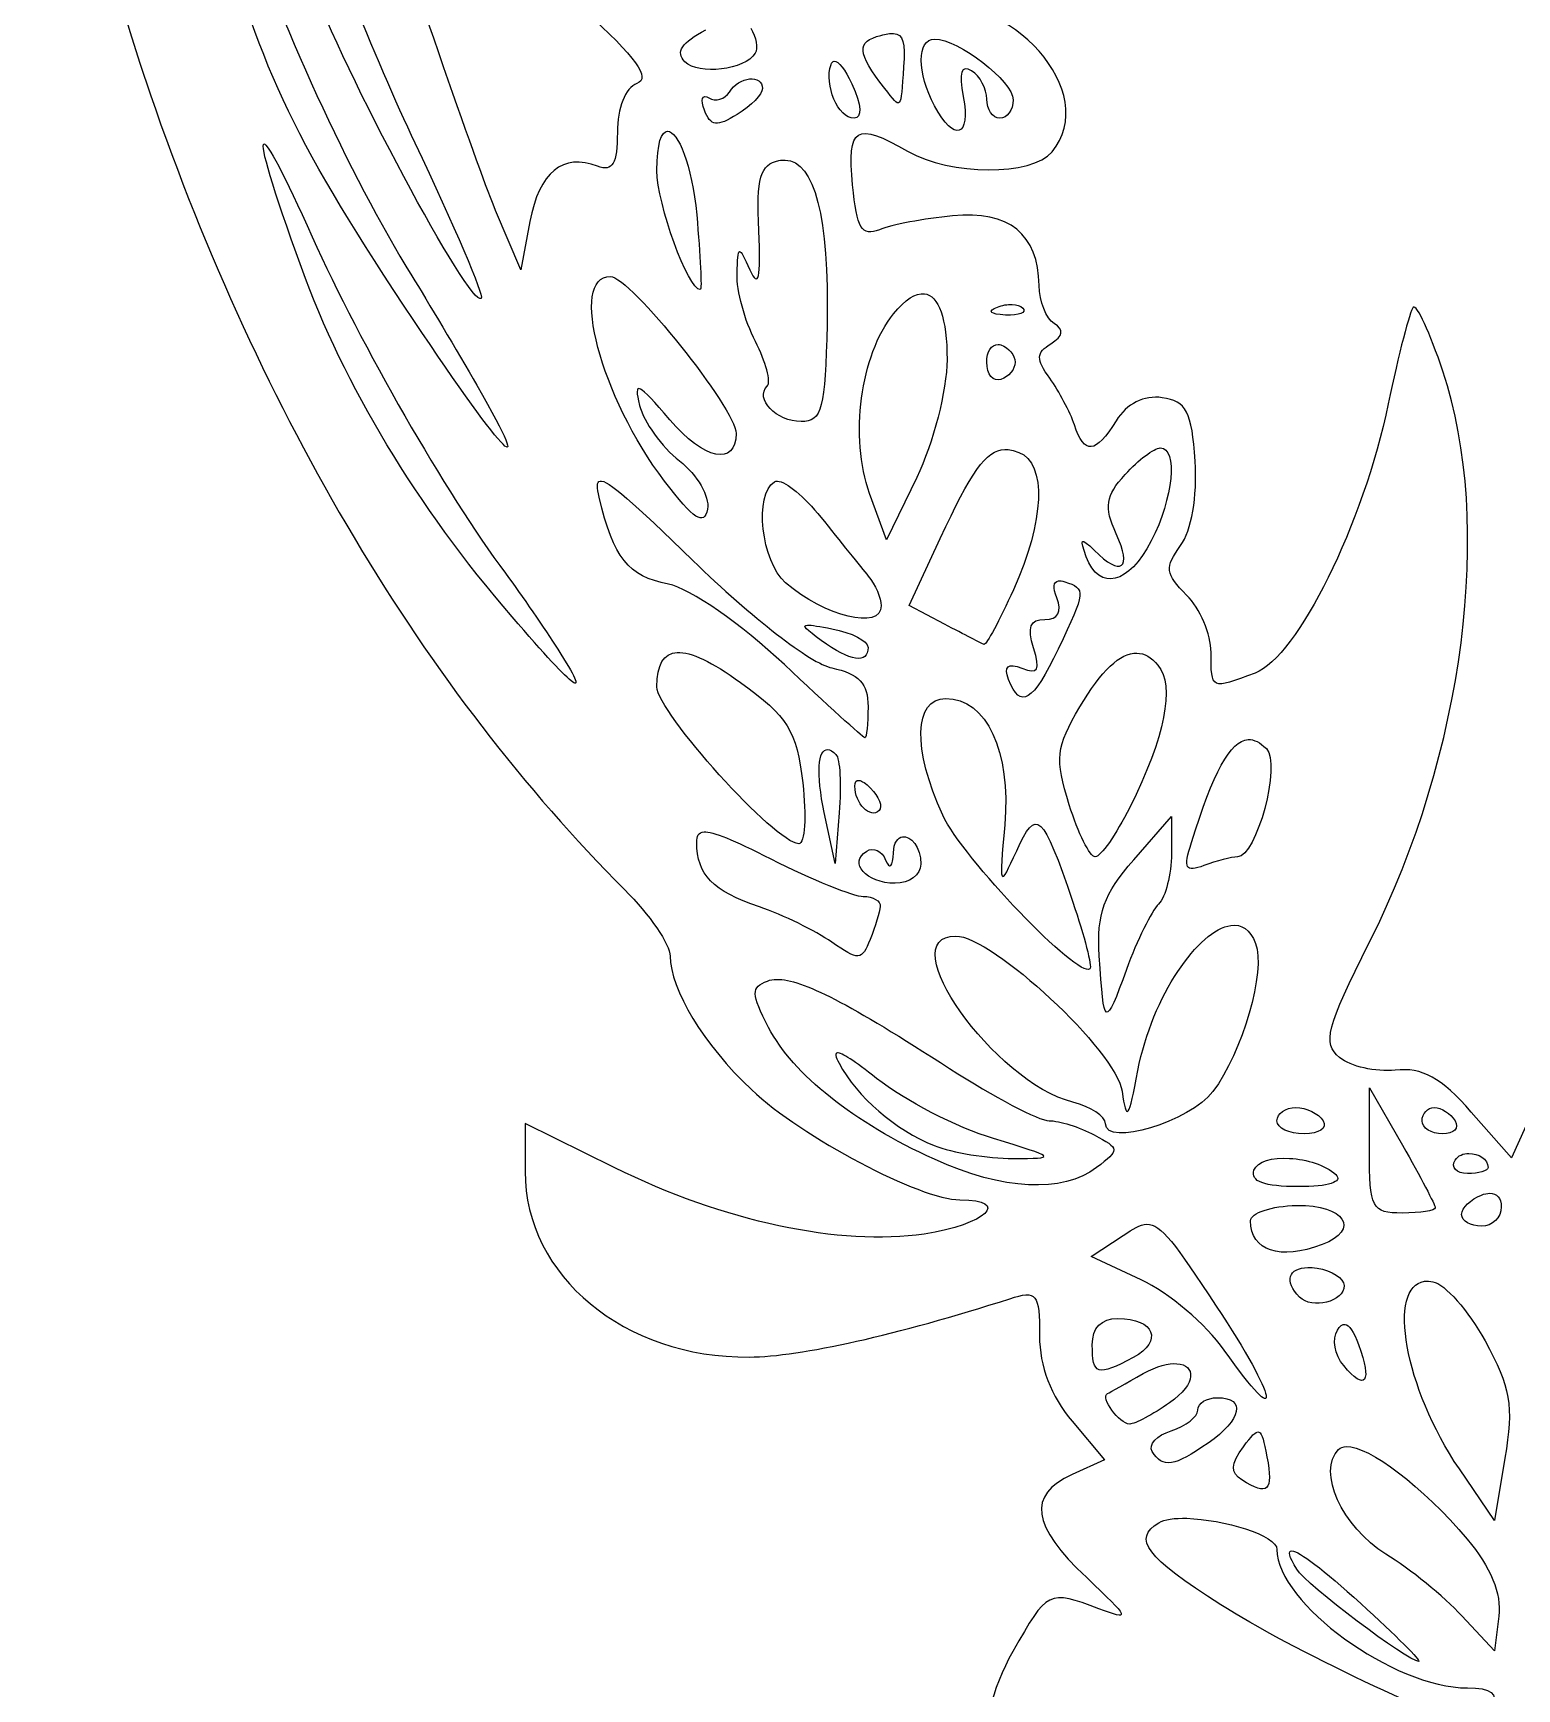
# Model space of a CAD drawing. Extents: x 11 to 129, y -2 to 168.
# Drawn here: x 12.93 to 42.69, y 101.49 to 134.7 of the extents above; entities that cross this region are included whole.
import ezdxf

# ---------------------------------------------------------------- set-up
doc = ezdxf.new("R2010")
doc.units = 0
doc.layers.get('0').update_dxf_attribs({"linetype": 'CONTINUOUS'})

msp = doc.modelspace()

# ---------------------------------------------------------------- linework, layer by layer
at = {"color": 7}
for points in [[(30.187855, 134.690005), (30.187855, 134.690005)], [(31.006963, 134.577557), (31.006963, 134.577557)], [(28.996129, 134.132726), (28.996129, 134.132726)], [(27.298385, 133.776641), (27.298385, 133.776641)], [(25.654662, 132.728781), (25.654662, 132.728781)], [(17.558963, 132.474118), (17.558963, 132.474118)], [(28.010556, 132.151106), (28.010556, 132.151106)], [(22.893624, 130.915833), (22.712274, 129.950656), (22.204605, 131.139627)], [(24.507031, 129.815057), (24.507031, 129.815057)], [(30.805216, 129.468894), (30.805216, 129.468894)], [(32.563043, 129.253369), (32.563043, 129.253369)], [(32.283025, 128.45135), (32.283025, 128.45135)], [(32.41697, 126.344053), (32.41697, 126.344053)], [(35.536299, 126.375473), (35.536299, 126.375473)], [(24.299223, 125.710707), (24.299223, 125.710707)], [(27.860625, 125.711258), (27.860625, 125.711258)], [(30.650327, 125.783467), (30.042886, 124.530005), (29.704992, 125.464313)], [(31.211464, 122.838876), (30.499293, 123.214254), (31.123269, 124.561425)], [(33.492942, 123.710898), (33.492942, 123.710898)], [(28.462001, 122.822341), (28.462001, 122.822341)], [(25.848689, 122.273328), (25.848689, 122.273328)], [(35.065561, 122.261201), (35.065561, 122.261201)], [(31.231857, 121.34839), (31.231857, 121.34839)], [(28.868799, 120.325885), (28.868799, 120.325885)], [(37.297981, 120.525424), (37.297981, 120.525424)], [(29.49553, 119.70687), (29.49553, 119.70687)], [(29.096451, 119.059743), (29.012665, 118.041098), (28.79714, 119.060296)], [(35.003272, 118.116615), (35.76009, 118.985329), (35.76009, 118.985329)], [(35.76009, 118.985329), (35.76009, 118.235676)], [(26.385022, 118.673894), (26.385022, 118.673894)], [(30.367551, 118.57688), (30.367551, 118.57688)], [(36.950715, 116.798107), (36.950715, 116.798107)], [(27.846293, 115.717173), (27.846293, 115.717173)], [(29.06062, 114.243225), (29.06062, 114.243225)], [(39.732148, 112.286409), (39.734905, 113.543182), (39.734905, 113.543182)], [(39.734905, 113.543182), (40.393606, 112.391692)], [(38.257647, 113.146307), (38.257647, 113.146307)], [(41.035772, 113.146307), (41.035772, 113.146307)], [(42.867461, 112.77534), (42.578074, 112.139236), (41.77385, 113.055355)], [(24.581445, 111.943555), (22.795508, 112.825499), (22.796059, 111.861425)], [(38.129766, 112.126008), (38.129766, 112.126008)], [(41.725895, 112.225226), (41.725895, 112.225226)], [(42.14151, 111.425411), (42.14151, 111.425411)], [(38.274185, 111.181775), (38.274185, 111.181775)], [(35.263997, 110.805296), (35.263997, 110.805296)], [(35.153755, 109.690188), (34.150543, 110.160923), (34.793259, 110.581502)], [(38.497978, 109.937132), (38.497978, 109.937132)], [(40.838989, 109.659869), (40.838989, 109.659869)], [(34.685772, 108.912973), (34.685772, 108.912973)], [(39.241566, 108.796667), (39.241566, 108.796667)], [(35.871438, 108.007878), (35.871438, 108.007878)], [(36.686132, 107.325473), (36.686132, 107.325473)], [(33.766895, 106.854735), (34.419534, 106.079174), (33.766895, 105.78207)], [(37.514609, 106.634799), (37.514609, 106.634799)], [(39.267474, 106.344861), (39.267474, 106.344861)], [(42.447986, 106.112798), (42.238524, 104.862644), (41.534622, 105.89562)], [(36.06822, 104.906741), (36.06822, 104.906741)], [(38.177171, 104.254102), (38.177171, 104.254102)], [(42.326718, 102.941106), (42.242382, 102.248781), (41.585334, 102.951579)]]:
    msp.add_lwpolyline(points, dxfattribs=at)
for points in [[(15.414184, 147.224088), (12.993025, 146.936509), (12.929156, 140.270016), (15.282444, 133.455283)], [(22.204605, 131.139627), (21.925208, 131.79348), (20.648829, 135.45857), (19.368051, 139.283832)], [(18.142148, 138.602531), (18.698558, 136.898225), (19.799135, 134.148565), (20.58734, 132.49231)], [(16.94987, 137.620265), (17.90005, 134.844841), (19.266422, 131.866358), (20.524501, 129.828838)], [(20.373468, 129.219743), (18.10706, 132.641715), (17.430511, 134.098016), (16.570634, 137.407495)], [(21.915768, 129.376289), (21.704271, 129.164791), (19.12838, 133.973271), (18.491619, 135.768182)], [(33.365612, 132.312613), (34.34774, 133.496005), (32.566187, 135.518841), (30.733007, 135.301855)], [(23.979518, 135.15909), (25.02851, 134.200372), (25.320359, 133.794096), (25.037852, 133.685689)], [(26.002478, 134.122253), (25.809424, 134.315307), (25.936698, 134.50907), (26.422504, 134.761111)], [(27.321537, 134.796389), (27.432385, 134.617051), (27.473379, 134.389997), (27.412487, 134.291476)], [(30.012569, 133.585368), (29.451656, 134.310631), (29.435312, 134.52223), (29.929336, 134.65142)], [(29.929336, 134.65142), (30.036406, 134.679419), (30.121177, 134.694027), (30.187855, 134.690005)], [(30.187855, 134.690005), (30.387891, 134.677932), (30.422393, 134.499567), (30.389048, 134.020828)], [(31.006963, 133.237001), (30.655302, 133.894085), (30.655302, 134.577557), (31.006963, 134.577557)], [(31.006963, 134.577557), (31.494372, 134.577557), (32.58509, 133.733726), (32.58509, 133.356615)], [(27.412487, 134.291476), (27.204785, 133.955409), (26.280247, 133.844484), (26.002478, 134.122253)], [(29.395759, 132.990057), (29.073864, 132.990057), (28.79158, 133.647521), (28.932186, 134.069336)], [(28.932186, 134.069336), (28.946088, 134.111043), (28.968045, 134.131583), (28.996129, 134.132726)], [(28.996129, 134.132726), (29.080381, 134.136155), (29.218393, 133.966512), (29.348354, 133.681281)], [(30.389048, 134.020828), (30.327422, 133.136005), (30.344739, 133.155873), (30.012569, 133.585368)], [(31.752757, 133.939799), (31.543645, 134.069037), (31.491611, 133.909799), (31.584084, 133.426067)], [(32.055923, 133.371497), (32.055923, 133.581191), (31.919378, 133.836822), (31.752757, 133.939799)], [(25.037852, 133.685689), (24.808794, 133.597791), (24.647591, 133.193226), (24.647591, 132.70563)], [(26.48424, 133.396301), (26.618039, 133.31361), (26.80239, 133.366919), (26.893793, 133.514812)], [(26.893793, 133.514812), (26.990663, 133.67155), (27.156571, 133.762129), (27.298385, 133.776641)], [(27.558008, 133.582613), (27.558008, 133.472095), (27.330094, 133.239804), (27.051992, 133.066124)], [(27.298385, 133.776641), (27.440199, 133.791153), (27.558008, 133.729436), (27.558008, 133.582613)], [(29.348354, 133.681281), (29.54607, 133.247342), (29.563452, 132.990057), (29.395759, 132.990057)], [(15.282444, 133.455283), (17.503899, 127.022327), (20.783946, 121.525634), (24.793663, 117.51579)], [(26.393841, 133.148256), (26.309807, 133.367247), (26.350442, 133.478992), (26.48424, 133.396301)], [(31.584084, 133.426067), (31.740388, 132.608424), (31.402604, 132.49774), (31.006963, 133.237001)], [(32.320507, 132.990057), (32.174984, 132.990057), (32.055923, 133.161803), (32.055923, 133.371497)], [(32.58509, 133.356615), (32.58509, 133.155072), (32.466029, 132.990057), (32.320507, 132.990057)], [(27.051992, 133.066124), (26.64255, 132.810425), (26.517564, 132.82584), (26.393841, 133.148256)], [(29.366546, 131.650051), (29.25526, 132.817026), (29.427836, 132.923449), (30.468423, 132.328598)], [(24.647591, 132.70563), (24.647591, 132.076232), (24.55154, 131.911646), (24.250716, 132.027083)], [(25.441341, 131.940543), (25.441341, 132.488167), (25.532618, 132.728118), (25.654662, 132.728781)], [(25.654662, 132.728781), (25.858067, 132.729884), (26.146227, 132.065869), (26.237847, 131.050882)], [(18.309718, 129.995854), (17.724362, 131.613563), (17.478299, 132.451201), (17.558963, 132.474118)], [(17.558963, 132.474118), (17.630136, 132.494339), (17.955576, 131.88037), (18.527448, 130.608807)], [(20.58734, 132.49231), (21.375544, 130.836058), (21.973294, 129.433814), (21.915768, 129.376289)], [(24.250716, 132.027083), (23.553009, 132.294816), (23.079634, 131.907356), (22.893624, 130.915833)], [(30.468423, 132.328598), (31.329246, 131.836504), (32.963002, 131.827499), (33.365612, 132.312613)], [(26.311159, 129.550473), (26.066057, 129.550473), (25.441341, 131.267053), (25.441341, 131.940543)], [(27.483594, 130.731728), (27.436462, 131.797925), (27.512477, 132.063307), (27.887635, 132.140082)], [(27.887635, 132.140082), (27.929873, 132.148727), (27.970998, 132.152376), (28.010556, 132.151106)], [(28.010556, 132.151106), (28.603911, 132.132064), (28.894295, 131.001429), (28.852814, 128.858699)], [(29.902325, 130.753776), (29.550261, 130.608454), (29.449813, 130.776924), (29.366546, 131.650051)], [(26.237847, 131.050882), (26.312478, 130.225594), (26.345536, 129.550473), (26.311159, 129.550473)], [(31.36856, 131.031036), (30.800881, 130.97683), (30.140811, 130.852215), (29.902325, 130.753776)], [(33.10599, 129.632052), (33.090945, 130.668409), (32.505769, 131.139627), (31.36856, 131.031036)], [(18.527448, 130.608807), (19.510002, 128.424085), (21.201755, 125.477535), (22.400838, 123.861932)], [(27.303898, 129.947348), (27.477529, 129.561198), (27.525972, 129.773068), (27.483594, 130.731728)], [(27.047583, 129.867973), (27.06525, 130.446131), (27.077829, 130.450167), (27.303898, 129.947348)], [(22.535334, 122.98991), (20.617386, 125.216999), (19.171294, 127.614767), (18.309718, 129.995854)], [(27.415243, 128.512536), (27.202764, 128.923423), (27.037338, 129.533325), (27.047583, 129.867973)], [(20.524501, 129.828838), (20.843773, 129.311758), (21.431006, 128.323464), (21.829227, 127.632243)], [(25.594028, 125.710707), (24.313687, 127.389582), (23.671357, 129.815057), (24.507031, 129.815057)], [(24.507031, 129.815057), (24.897254, 129.815057), (27.028841, 127.154186), (27.028841, 126.667065)], [(33.406952, 128.871376), (33.245893, 128.970916), (33.110619, 129.31322), (33.10599, 129.632052)], [(21.829227, 127.632243), (23.095866, 125.433636), (22.322712, 126.276639), (20.373468, 129.219743)], [(30.183997, 129.062647), (30.423189, 129.358034), (30.634469, 129.489618), (30.805216, 129.468894)], [(30.805216, 129.468894), (31.089795, 129.434353), (31.261236, 128.976555), (31.259419, 128.145977)], [(32.430751, 129.042253), (32.122525, 129.054947), (32.059832, 129.117643), (32.270898, 129.202104)], [(32.270898, 129.202104), (32.366396, 129.24032), (32.471126, 129.257154), (32.563043, 129.253369)], [(32.563043, 129.253369), (32.654957, 129.249582), (32.734055, 129.225119), (32.778017, 129.18116)], [(40.610234, 129.197145), (40.542563, 129.129471), (40.317333, 128.258607), (40.10973, 127.261826)], [(41.204444, 127.913915), (40.94528, 128.687325), (40.677905, 129.264819), (40.610234, 129.197145)], [(29.704992, 125.464313), (29.301031, 126.58145), (29.522722, 128.246005), (30.183997, 129.062647)], [(32.778017, 129.18116), (32.865935, 129.093242), (32.709663, 129.030767), (32.430751, 129.042253)], [(33.340808, 128.466785), (33.590958, 128.622862), (33.611007, 128.745262), (33.406952, 128.871376)], [(28.852814, 128.858699), (28.819935, 127.160658), (28.752506, 126.90464), (28.334671, 126.90464)], [(27.653368, 127.617361), (27.734896, 127.698887), (27.62772, 128.101649), (27.415243, 128.512536)], [(32.055923, 128.095265), (32.055923, 128.307485), (32.153727, 128.453151), (32.283025, 128.45135)], [(32.283025, 128.45135), (32.301496, 128.451094), (32.320797, 128.447947), (32.340352, 128.441427)], [(32.340352, 128.441427), (32.496788, 128.389284), (32.624779, 128.233509), (32.624779, 128.095265)], [(33.320411, 127.772253), (33.043608, 128.157114), (33.047203, 128.283592), (33.340808, 128.466785)], [(31.259419, 128.145977), (31.258087, 127.534859), (30.984907, 126.474271), (30.650327, 125.783467)], [(32.340352, 127.749102), (32.183919, 127.696956), (32.055923, 127.852729), (32.055923, 128.095265)], [(32.624779, 128.095265), (32.624779, 127.957021), (32.496788, 127.801246), (32.340352, 127.749102)], [(39.735455, 116.466826), (41.638525, 120.255007), (42.229058, 124.856203), (41.204444, 127.913915)], [(25.69931, 126.941572), (25.06179, 127.691868), (24.966686, 127.736397), (25.092422, 127.228755)], [(28.334671, 126.90464), (27.833025, 126.90464), (27.396921, 127.360914), (27.653368, 127.617361)], [(33.8143, 126.838493), (33.728793, 127.093156), (33.506537, 127.51345), (33.320411, 127.772253)], [(25.092422, 127.228755), (25.174388, 126.897824), (25.534476, 126.396713), (25.892235, 126.115298)], [(35.574331, 127.384198), (35.208969, 127.436174), (34.864842, 127.263519), (34.651047, 126.921175)], [(36.234686, 126.11089), (36.169586, 127.1074), (36.061966, 127.314827), (35.574331, 127.384198)], [(40.10973, 127.261826), (39.60729, 124.849447), (38.289594, 122.185139), (37.438542, 121.861572)], [(27.028841, 126.667065), (27.028841, 126.001814), (26.384788, 126.134834), (25.69931, 126.941572)], [(34.651047, 126.921175), (34.234264, 126.253799), (34.017754, 126.232567), (33.8143, 126.838493)], [(31.123269, 124.561425), (31.735485, 125.882835), (32.035118, 126.333191), (32.41697, 126.344053)], [(32.41697, 126.344053), (32.505091, 126.34656), (32.598066, 126.325746), (32.699743, 126.286728)], [(32.699743, 126.286728), (33.262372, 126.070828), (33.216929, 124.907381), (32.592258, 123.531201)], [(34.832948, 125.845203), (35.096873, 126.136835), (35.413332, 126.375473), (35.536299, 126.375473)], [(35.536299, 126.375473), (35.893398, 126.375473), (35.795128, 125.35925), (35.356049, 124.510159)], [(25.892235, 126.115298), (26.249994, 125.833886), (26.503252, 125.399659), (26.455026, 125.150121)], [(35.944198, 124.417006), (36.165316, 124.719201), (36.281391, 125.395976), (36.234686, 126.11089)], [(24.281033, 125.386592), (24.234533, 125.581071), (24.230201, 125.696167), (24.299223, 125.710707)], [(24.299223, 125.710707), (24.451072, 125.742694), (24.959359, 125.287586), (26.162882, 124.116042)], [(26.455026, 125.150121), (26.388097, 124.803829), (26.184267, 124.936747), (25.594028, 125.710707)], [(28.021029, 123.672865), (27.534873, 124.096376), (27.386643, 125.444693), (27.798338, 125.699131)], [(27.798338, 125.699131), (27.814869, 125.70935), (27.835783, 125.71312), (27.860625, 125.711258)], [(27.860625, 125.711258), (28.034517, 125.698219), (28.396387, 125.401129), (28.728238, 124.986963)], [(34.653801, 124.654578), (34.405181, 125.200238), (34.436451, 125.407079), (34.832948, 125.845203)], [(25.671749, 123.64365), (24.859079, 123.806184), (24.573376, 124.16394), (24.281033, 125.386592)], [(28.728238, 124.986963), (29.107503, 124.513631), (29.535207, 123.982567), (29.678534, 123.806811)], [(34.052978, 124.192659), (33.911642, 124.563909), (33.942384, 124.590127), (34.209522, 124.324951)], [(34.209522, 124.324951), (34.754738, 123.783736), (34.975842, 123.947772), (34.653801, 124.654578)], [(35.356049, 124.510159), (34.90396, 123.635917), (34.319179, 123.493423), (34.052978, 124.192659)], [(36.064912, 123.424817), (35.63826, 123.851467), (35.62284, 123.977818), (35.944198, 124.417006)], [(26.162882, 124.116042), (27.340886, 122.969339), (28.530268, 122.049729), (28.94707, 121.962994)], [(22.400838, 123.861932), (22.724849, 123.425371), (23.197729, 122.740756), (23.452005, 122.340576)], [(27.996224, 122.030795), (27.136482, 122.841052), (26.104582, 123.557084), (25.671749, 123.64365)], [(29.939257, 123.211497), (29.939257, 122.715347), (28.807704, 122.987556), (28.021029, 123.672865)], [(29.678534, 123.806811), (29.821861, 123.631051), (29.939257, 123.36316), (29.939257, 123.211497)], [(33.460422, 123.368593), (33.380638, 123.576503), (33.393484, 123.694515), (33.492942, 123.710898)], [(33.620826, 123.692708), (34.048471, 123.550158), (34.043933, 123.504108), (33.489084, 122.340576)], [(33.492942, 123.710898), (33.526095, 123.716359), (33.56855, 123.710133), (33.620826, 123.692708)], [(32.592258, 123.531201), (32.311526, 122.912736), (32.04595, 122.419398), (32.002456, 122.434835)], [(33.22009, 122.93589), (33.48769, 122.93589), (33.569825, 123.083489), (33.460422, 123.368593)], [(36.55384, 122.274432), (36.55384, 122.638233), (36.333803, 123.15591), (36.064912, 123.424817)], [(23.452005, 122.340576), (24.143413, 121.252429), (23.857232, 121.454937), (22.535334, 122.98991)], [(32.994645, 122.366484), (32.863279, 122.78038), (32.924569, 122.93589), (33.22009, 122.93589)], [(28.738158, 122.51421), (28.440854, 122.731603), (28.33475, 122.818886), (28.462001, 122.822341)], [(28.462001, 122.822341), (28.538351, 122.824412), (28.698579, 122.796376), (28.952032, 122.747924)], [(28.952032, 122.747924), (29.349446, 122.671953), (29.674673, 122.504412), (29.674673, 122.375854)], [(32.002456, 122.434835), (31.95896, 122.45027), (31.603157, 122.63216), (31.211464, 122.838876)], [(25.441341, 121.584861), (25.441341, 122.029976), (25.573055, 122.259127), (25.848689, 122.273328)], [(25.848689, 122.273328), (26.124323, 122.28753), (26.54399, 122.086356), (27.118689, 121.670851)], [(29.674673, 122.375854), (29.674673, 122.036445), (29.319595, 122.089054), (28.738158, 122.51421)], [(33.489084, 122.340576), (32.98192, 121.277041), (32.728744, 121.121551), (32.494691, 121.731484)], [(32.761479, 121.956381), (33.086271, 121.831746), (33.136397, 121.919867), (32.994645, 122.366484)], [(33.922341, 121.18082), (34.352718, 121.910255), (34.733789, 122.270599), (35.065561, 122.261201)], [(35.065561, 122.261201), (35.216363, 122.256931), (35.356944, 122.176213), (35.48724, 122.019218)], [(37.438542, 121.861572), (36.552113, 121.524463), (36.55384, 121.523608), (36.55384, 122.274432)], [(29.608529, 120.56401), (29.572148, 120.569318), (28.846588, 121.229374), (27.996224, 122.030795)], [(28.94707, 121.962994), (29.494076, 121.849165), (29.674673, 121.655442), (29.674673, 121.183025)], [(32.494691, 121.731484), (32.392747, 121.997143), (32.474668, 122.066442), (32.761479, 121.956381)], [(35.48724, 122.019218), (35.833507, 121.601989), (35.631583, 120.579467), (34.923346, 119.165576)], [(28.285062, 118.437973), (27.827512, 118.437973), (25.441341, 121.078574), (25.441341, 121.584861)], [(27.118689, 121.670851), (28.070461, 120.982726), (28.238995, 120.710277), (28.363884, 119.65671)], [(31.175633, 119.006826), (30.566058, 120.337174), (30.590408, 121.34839), (31.231857, 121.34839)], [(31.231857, 121.34839), (32.051899, 121.34839), (32.545895, 120.292007), (32.415316, 118.818863)], [(29.674673, 121.183025), (29.674673, 120.837412), (29.644907, 120.558732), (29.608529, 120.56401)], [(33.710121, 119.220147), (33.419562, 120.151133), (33.442955, 120.368322), (33.922341, 121.18082)], [(28.79714, 119.060296), (28.631715, 119.843764), (28.67106, 120.34327), (28.868799, 120.325885)], [(28.868799, 120.325885), (28.914429, 120.321874), (28.968931, 120.290243), (29.030854, 120.22832)], [(29.030854, 120.22832), (29.113271, 120.145906), (29.142648, 119.620044), (29.096451, 119.059743)], [(36.161376, 118.463881), (36.597584, 119.862481), (36.94086, 120.504678), (37.297981, 120.525424)], [(37.663436, 120.344077), (37.966213, 120.041303), (37.467729, 118.17339), (37.08411, 118.17339)], [(37.297981, 120.525424), (37.417022, 120.532342), (37.537229, 120.470284), (37.663436, 120.344077)], [(28.363884, 119.65671), (28.443332, 118.986461), (28.40782, 118.437973), (28.285062, 118.437973)], [(29.41009, 119.59332), (29.41009, 119.676215), (29.44099, 119.713784), (29.49553, 119.70687)], [(29.89957, 119.10384), (29.72299, 118.927259), (29.41009, 119.240162), (29.41009, 119.59332)], [(29.49553, 119.70687), (29.550069, 119.699958), (29.628253, 119.64856), (29.723182, 119.553632)], [(29.723182, 119.553632), (29.895396, 119.381431), (29.974754, 119.179024), (29.89957, 119.10384)], [(34.125188, 115.927186), (33.900703, 115.717856), (31.565449, 118.156084), (31.175633, 119.006826)], [(32.656199, 118.295759), (33.055458, 119.173261), (33.170896, 119.068122), (33.78233, 117.267191)], [(34.231572, 118.17339), (34.124443, 118.17339), (33.889846, 118.644295), (33.710121, 119.220147)], [(34.923346, 119.165576), (34.649994, 118.619871), (34.338706, 118.17339), (34.231572, 118.17339)], [(26.23895, 118.463328), (26.237702, 118.593362), (26.27415, 118.666091), (26.385022, 118.673894)], [(26.385022, 118.673894), (26.569807, 118.686899), (26.960925, 118.519132), (27.727231, 118.1326)], [(30.182896, 118.254969), (30.192015, 118.463918), (30.271576, 118.563765), (30.367551, 118.57688)], [(30.367551, 118.57688), (30.527515, 118.598738), (30.733007, 118.380259), (30.733007, 118.025664)], [(32.415316, 118.818863), (32.302413, 117.545194), (32.308552, 117.531693), (32.656199, 118.295759)], [(27.495169, 117.170731), (26.555505, 117.492199), (26.245187, 117.811756), (26.23895, 118.463328)], [(30.219275, 117.644223), (29.639706, 117.644223), (29.273257, 118.057749), (29.647665, 118.289146)], [(29.647665, 118.289146), (29.783128, 118.372867), (29.954305, 118.291703), (30.028004, 118.108897)], [(30.028004, 118.108897), (30.106533, 117.914115), (30.170648, 117.974474), (30.182896, 118.254969)], [(35.76009, 118.235676), (35.76009, 117.823152), (35.643885, 117.369265), (35.502122, 117.227505)], [(36.412729, 118.000859), (36.039151, 117.857504), (35.996524, 117.935321), (36.161376, 118.463881)], [(27.727231, 118.1326), (28.548107, 117.718541), (29.38154, 117.37964), (29.579313, 117.37964)], [(30.733007, 118.025664), (30.733007, 117.81597), (30.501728, 117.644223), (30.219275, 117.644223)], [(34.313701, 116.189015), (34.25963, 117.032216), (34.400208, 117.42418), (35.003272, 118.116615)], [(37.08411, 118.17339), (36.961775, 118.17339), (36.659704, 118.095635), (36.412729, 118.000859)], [(24.793663, 117.51579), (25.295429, 117.014027), (25.705924, 116.414965), (25.705924, 116.184604)], [(29.579313, 117.37964), (29.777086, 117.37964), (29.930762, 117.290339), (29.920517, 117.181201)], [(33.78233, 117.267191), (34.017704, 116.573912), (34.172023, 115.970863), (34.125188, 115.927186)], [(28.94652, 116.464072), (28.623353, 116.690425), (27.970053, 117.008269), (27.495169, 117.170731)], [(29.920517, 117.181201), (29.910292, 117.07206), (29.8189, 116.773379), (29.71767, 116.517539)], [(35.502122, 117.227505), (35.360362, 117.085742), (35.071194, 116.496383), (34.859406, 115.917816)], [(33.783434, 113.25269), (32.203926, 113.649119), (30.132144, 116.58589), (31.43195, 116.58589)], [(31.43195, 116.58589), (32.175509, 116.58589), (34.656694, 114.270632), (34.770108, 113.470972)], [(35.087608, 113.888243), (35.371941, 115.391923), (36.314648, 116.709289), (36.950715, 116.798107)], [(36.950715, 116.798107), (37.162737, 116.827715), (37.340814, 116.720682), (37.449015, 116.438714)], [(29.71767, 116.517539), (29.549014, 116.091295), (29.48493, 116.086952), (28.94652, 116.464072)], [(37.449015, 116.438714), (37.656725, 115.897431), (37.178584, 114.238495), (36.592978, 113.467114)], [(39.133529, 114.149519), (38.787282, 114.436878), (38.863885, 114.731919), (39.735455, 116.466826)], [(25.705924, 116.184604), (25.705924, 115.516575), (26.382794, 114.404256), (27.33697, 113.504596)], [(34.859406, 115.917816), (34.423342, 114.726559), (34.406956, 114.734786), (34.313701, 116.189015)], [(27.680378, 114.751996), (27.329429, 115.43067), (27.326679, 115.556705), (27.657227, 115.683549)], [(27.657227, 115.683549), (27.712216, 115.704651), (27.774389, 115.716073), (27.846293, 115.717173)], [(27.846293, 115.717173), (28.349623, 115.724892), (29.309661, 115.222709), (31.311232, 113.929033)], [(31.004758, 112.107266), (29.389646, 112.839895), (28.165834, 113.813229), (27.680378, 114.751996)], [(29.845, 113.730594), (29.399913, 114.083434), (29.144059, 114.251751), (29.06062, 114.243225)], [(29.06062, 114.243225), (29.010556, 114.238109), (29.02241, 114.169309), (29.09259, 114.038174)], [(29.09259, 114.038174), (29.459259, 113.353046), (30.217107, 112.697023), (31.003105, 112.383423)], [(31.311232, 113.929033), (32.202557, 113.352944), (33.099691, 112.881723), (33.30498, 112.881723)], [(40.24974, 113.895959), (39.853994, 113.854447), (39.351763, 113.9684), (39.133529, 114.149519)], [(41.77385, 113.055355), (41.167572, 113.745868), (40.792228, 113.952861), (40.24974, 113.895959)], [(32.188215, 112.523434), (31.460612, 112.742565), (30.406128, 113.285767), (29.845, 113.730594)], [(34.770108, 113.470972), (34.857786, 112.852731), (34.903111, 112.912511), (35.087608, 113.888243)], [(27.33697, 113.504596), (28.349835, 112.549601), (30.724636, 111.294223), (31.517937, 111.294223)], [(34.437173, 112.819987), (34.437173, 112.967922), (34.142872, 113.162475), (33.783434, 113.25269)], [(36.592978, 113.467114), (36.1315, 112.859241), (34.437173, 112.35059), (34.437173, 112.819987)], [(37.876757, 112.881723), (37.876757, 113.027246), (38.047953, 113.146307), (38.257647, 113.146307)], [(38.257647, 113.146307), (38.46734, 113.146307), (38.71286, 113.027246), (38.802798, 112.881723)], [(40.787173, 112.881723), (40.787173, 113.027246), (40.898837, 113.146307), (41.035772, 113.146307)], [(41.035772, 113.146307), (41.172703, 113.146307), (41.358693, 113.027246), (41.448632, 112.881723)], [(33.30498, 112.881723), (33.510268, 112.881723), (33.918237, 112.75327), (34.211728, 112.596193)], [(34.211728, 112.596193), (34.725777, 112.321086), (34.72732, 112.296987), (34.260234, 111.943004)], [(38.421358, 112.61714), (38.121728, 112.61714), (37.876757, 112.736204), (37.876757, 112.881723)], [(38.802798, 112.881723), (38.892737, 112.736204), (38.720988, 112.61714), (38.421358, 112.61714)], [(41.199483, 112.61714), (40.972613, 112.61714), (40.787173, 112.736204), (40.787173, 112.881723)], [(41.448632, 112.881723), (41.53857, 112.736204), (41.426353, 112.61714), (41.199483, 112.61714)], [(31.003105, 112.383423), (31.363912, 112.239462), (32.075766, 112.122404), (32.58509, 112.123251)], [(32.58509, 112.123251), (33.469072, 112.124831), (33.451044, 112.143108), (32.188215, 112.523434)], [(40.390298, 111.02964), (39.777131, 111.02964), (39.729184, 111.121393), (39.732148, 112.286409)], [(40.393606, 112.391692), (40.755652, 111.758374), (41.051757, 111.192829), (41.051757, 111.134923)], [(30.800808, 110.609064), (29.117877, 110.356695), (26.779699, 110.85839), (24.581445, 111.943555)], [(34.260234, 111.943004), (33.573855, 111.422832), (32.380513, 111.483211), (31.004758, 112.107266)], [(37.415941, 111.889534), (37.47737, 112.069657), (37.786208, 112.14468), (38.129766, 112.126008)], [(38.129766, 112.126008), (38.473324, 112.107334), (38.851942, 111.994693), (39.054154, 111.800239)], [(41.69723, 111.82339), (41.470346, 111.82339), (41.359986, 111.944489), (41.451389, 112.092382)], [(41.451389, 112.092382), (41.508022, 112.184019), (41.614516, 112.22478), (41.725895, 112.225226)], [(42.11009, 111.940247), (42.11009, 111.876075), (41.9241, 111.82339), (41.69723, 111.82339)], [(41.725895, 112.225226), (41.911524, 112.225969), (42.11009, 112.114787), (42.11009, 111.940247)], [(22.796059, 111.861425), (22.798207, 109.767807), (24.789467, 108.120301), (27.293424, 108.14017)], [(38.304501, 111.558807), (37.619929, 111.558807), (37.338807, 111.663353), (37.415941, 111.889534)], [(39.054154, 111.800239), (39.207632, 111.652654), (38.915721, 111.558807), (38.304501, 111.558807)], [(31.517937, 111.294223), (32.562058, 111.294223), (32.039326, 110.794789), (30.800808, 110.609064)], [(41.580923, 111.001528), (41.580923, 111.13148), (41.759516, 111.30582), (41.977798, 111.389583)], [(41.977798, 111.389583), (42.038236, 111.412774), (42.09297, 111.424723), (42.14151, 111.425411)], [(42.14151, 111.425411), (42.287128, 111.42748), (42.374673, 111.331183), (42.374673, 111.153662)], [(37.348143, 110.875298), (37.348572, 111.032945), (37.76529, 111.170853), (38.274185, 111.181775)], [(38.274185, 111.181775), (39.232414, 111.202332), (39.559978, 110.695102), (38.781301, 110.396294)], [(41.051757, 111.134923), (41.051757, 111.077017), (40.7541, 111.02964), (40.390298, 111.02964)], [(41.977798, 110.765057), (41.759516, 110.765057), (41.580923, 110.871576), (41.580923, 111.001528)], [(42.374673, 111.153662), (42.374673, 110.93995), (42.19608, 110.765057), (41.977798, 110.765057)], [(34.793259, 110.581502), (34.992397, 110.711982), (35.130836, 110.800823), (35.263997, 110.805296)], [(35.263997, 110.805296), (35.556952, 110.815137), (35.824298, 110.417579), (36.658019, 109.163776)], [(38.781301, 110.396294), (37.940996, 110.073838), (37.34645, 110.272573), (37.348143, 110.875298)], [(38.326548, 109.344576), (38.009991, 109.661133), (38.111269, 109.930545), (38.497978, 109.937132)], [(38.497978, 109.937132), (38.553221, 109.938072), (38.614466, 109.933771), (38.68098, 109.923351)], [(36.818423, 108.280177), (36.454622, 108.797194), (35.705426, 109.431497), (35.153755, 109.690188)], [(38.68098, 109.923351), (38.977787, 109.87685), (39.221952, 109.719954), (39.223927, 109.574432)], [(41.534622, 105.89562), (40.429589, 107.517528), (40.086133, 109.562931), (40.838989, 109.659869)], [(40.838989, 109.659869), (40.88918, 109.666332), (40.944317, 109.664266), (41.004355, 109.652703)], [(41.004355, 109.652703), (41.244799, 109.606396), (41.714959, 109.072313), (42.049457, 108.465936)], [(27.293424, 108.14017), (28.314927, 108.14827), (30.266781, 108.586118), (32.518945, 109.312052)], [(32.518945, 109.312052), (33.06033, 109.486553), (33.114257, 109.419113), (33.114257, 108.567361)], [(39.223927, 109.574432), (39.228183, 109.252408), (38.583816, 109.087308), (38.326548, 109.344576)], [(36.658019, 109.163776), (37.897912, 107.29915), (38.033319, 106.553624), (36.818423, 108.280177)], [(34.17259, 108.383807), (34.17259, 108.731219), (34.348609, 108.912973), (34.685772, 108.912973)], [(34.685772, 108.912973), (35.422182, 108.912973), (35.600183, 108.458398), (34.991147, 108.132451)], [(39.214558, 107.968742), (39.035776, 108.184165), (38.978527, 108.505241), (39.087778, 108.682014)], [(39.087778, 108.682014), (39.138702, 108.764411), (39.189849, 108.802777), (39.241566, 108.796667)], [(39.241566, 108.796667), (39.327763, 108.786481), (39.416457, 108.652262), (39.513315, 108.390422)], [(33.114257, 108.567361), (33.114257, 107.957713), (33.342097, 107.359588), (33.766895, 106.854735)], [(34.991147, 108.132451), (34.271904, 107.747525), (34.17259, 107.778059), (34.17259, 108.383807)], [(39.513315, 108.390422), (39.791036, 107.639671), (39.651367, 107.442421), (39.214558, 107.968742)], [(42.049457, 108.465936), (42.562698, 107.535531), (42.624906, 107.168072), (42.447986, 106.112798)], [(35.195645, 107.809992), (35.470471, 107.964599), (35.704484, 108.020925), (35.871438, 108.007878)], [(35.871438, 108.007878), (36.238733, 107.979173), (36.281772, 107.614765), (35.723158, 107.223498)], [(34.476862, 107.409257), (34.527817, 107.435955), (34.851063, 107.616145), (35.195645, 107.809992)], [(34.922796, 106.796307), (34.715298, 106.796307), (34.326669, 107.330556), (34.476862, 107.409257)], [(36.289257, 107.078529), (36.289257, 107.214241), (36.46785, 107.325473), (36.686132, 107.325473)], [(36.686132, 107.325473), (37.263649, 107.325473), (37.171878, 106.888514), (36.494861, 106.414313)], [(35.723158, 107.223498), (35.387478, 106.988376), (35.027348, 106.796307), (34.922796, 106.796307)], [(35.756232, 106.662911), (36.049387, 106.755954), (36.289257, 106.942814), (36.289257, 107.078529)], [(35.374792, 106.247847), (35.291327, 106.382893), (35.463076, 106.569868), (35.756232, 106.662911)], [(37.205378, 106.341553), (37.363397, 106.557659), (37.451377, 106.661726), (37.514609, 106.634799)], [(37.514609, 106.634799), (37.577841, 106.607872), (37.61659, 106.449972), (37.675563, 106.141464)], [(36.494861, 106.414313), (35.816901, 105.939452), (35.586599, 105.905139), (35.374792, 106.247847)], [(37.171754, 105.677341), (36.940428, 105.824511), (36.948508, 105.990263), (37.205378, 106.341553)], [(40.063428, 104.188508), (39.177572, 104.735997), (38.674461, 105.847758), (39.113686, 106.286983)], [(39.113686, 106.286983), (39.150716, 106.324016), (39.202716, 106.342891), (39.267474, 106.344861)], [(39.267474, 106.344861), (39.720774, 106.358642), (40.796235, 105.552977), (41.692822, 104.487266)], [(37.675563, 106.141464), (37.808117, 105.448044), (37.695553, 105.344098), (37.171754, 105.677341)], [(33.766895, 105.78207), (32.864019, 105.370689), (32.950046, 104.764727), (34.060144, 103.71777)], [(36.752279, 103.169311), (35.244416, 104.135039), (34.97525, 104.490664), (35.504879, 104.817994)], [(35.504879, 104.817994), (35.618857, 104.888436), (35.824518, 104.913887), (36.06822, 104.906741)], [(36.06822, 104.906741), (36.799328, 104.885304), (37.876757, 104.568924), (37.876757, 104.280008)], [(41.692822, 104.487266), (42.165335, 103.925621), (42.382209, 103.396892), (42.326718, 102.941106)], [(37.876757, 104.280008), (37.876757, 103.207893), (40.220505, 101.50464), (41.696129, 101.50464)], [(38.273632, 103.88589), (38.117554, 104.138431), (38.088483, 104.259436), (38.177171, 104.254102)], [(38.177171, 104.254102), (38.324982, 104.24521), (38.799251, 103.885563), (39.555759, 103.198524)], [(41.585334, 102.951579), (41.224014, 103.338147), (40.539097, 103.894526), (40.063428, 104.188508)], [(34.060144, 103.71777), (34.929468, 102.897892), (34.949096, 102.846948), (34.307089, 103.091036)], [(40.719925, 102.033807), (40.505134, 102.033807), (38.462492, 103.580308), (38.273632, 103.88589)], [(34.307089, 103.091036), (33.295268, 103.475734), (33.271878, 103.464095), (32.577924, 102.232243)], [(41.882991, 100.718056), (41.389543, 100.738819), (38.073782, 102.32294), (36.752279, 103.169311)], [(39.555759, 103.198524), (40.26106, 102.557986), (40.78493, 102.033807), (40.719925, 102.033807)], [(32.577924, 102.232243), (31.742603, 100.74943), (31.737921, 98.886129), (32.565247, 97.290599)], [(41.696129, 101.50464), (42.175563, 101.50464), (42.315802, 101.395341), (42.205453, 101.107765)]]:
    msp.add_open_spline(points, degree=3, dxfattribs=at)

doc.saveas('drawing.dxf')
